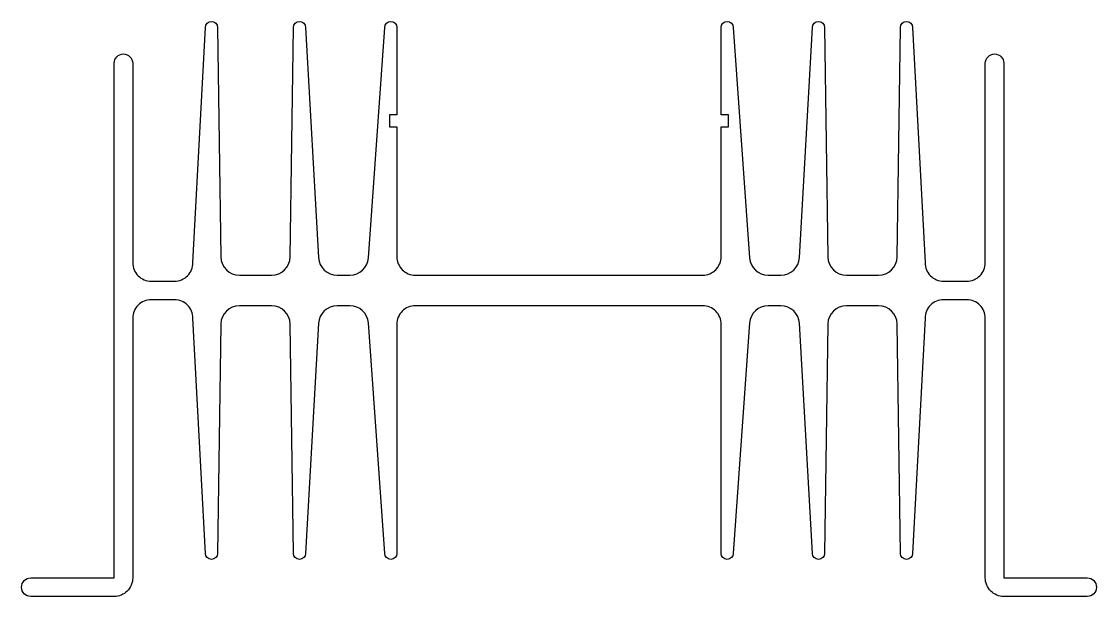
# Model space of a CAD drawing. Extents: x 83 to 199, y 179 to 241.
import ezdxf

# ---------------------------------------------------------------- set-up
doc = ezdxf.new("R2010")
doc.units = 0
doc.layers.add('ANA', color=220, linetype='CONTINUOUS')

msp = doc.modelspace()

# ---------------------------------------------------------------- linework, layer by layer
at = {"layer": 'ANA', "color": 0}
msp.add_lwpolyline([(118.55, 209.98), (117.17, 209.98, 0.397748), (115.17, 208.09), (113.77, 183.28, -1), (112.47, 183.28), (112.11, 208.01, 0.409922), (110.11, 209.98), (106.63, 209.98, 0.409922), (104.63, 208.01), (104.27, 183.28, -1), (102.97, 183.28), (101.62, 208.63, 0.414214), (99.62, 210.63), (97.12, 210.63, 0.414214), (95.12, 208.63), (95.12, 180.63, -0.414214), (93.12, 178.63), (84.12, 178.63, -0.414214), (83.12, 179.63), (83.12, 179.63, -0.414214), (84.12, 180.63), (93.12, 180.63), (93.12, 236.13, -1), (95.12, 236.13), (95.12, 214.63, 0.414214), (97.12, 212.63), (99.62, 212.63, 0.414214), (101.62, 214.63), (102.97, 239.98, -1), (104.27, 239.98), (104.63, 215.25, 0.409922), (106.63, 213.28), (110.11, 213.28, 0.409922), (112.11, 215.25), (112.47, 239.98, -1), (113.77, 239.98), (115.17, 215.17, 0.397748), (117.17, 213.28), (118.55, 213.28, 0.393522), (120.55, 215.14), (122.32, 239.98, -1), (123.62, 239.98), (123.62, 230.58), (122.82, 230.58), (122.82, 229.28), (123.62, 229.28), (123.62, 215.28, 0.414214), (125.62, 213.28), (156.62, 213.28, 0.414214), (158.62, 215.28), (158.62, 229.28), (159.42, 229.28), (159.42, 230.58), (158.62, 230.58), (158.62, 239.98, -1), (159.92, 239.98), (161.69, 215.14, 0.393522), (163.69, 213.28), (165.07, 213.28, 0.397748), (167.07, 215.17), (168.47, 239.98, -1), (169.77, 239.98), (170.13, 215.25, 0.409922), (172.13, 213.28), (175.61, 213.28, 0.409922), (177.61, 215.25), (177.97, 239.98, -1), (179.27, 239.98), (180.62, 214.63, 0.414214), (182.62, 212.63), (185.12, 212.63, 0.414214), (187.12, 214.63), (187.12, 236.13, -1), (189.12, 236.13), (189.12, 180.63), (198.12, 180.63, -0.414214), (199.12, 179.63, -0.414214), (198.12, 178.63), (189.12, 178.63, -0.414214), (187.12, 180.63), (187.12, 208.63, 0.414214), (185.12, 210.63), (182.62, 210.63, 0.414214), (180.62, 208.63), (179.27, 183.28, -1), (177.97, 183.28), (177.61, 208.01, 0.409922), (175.61, 209.98), (172.13, 209.98, 0.409922), (170.13, 208.01), (169.77, 183.28, -1), (168.47, 183.28), (167.07, 208.09, 0.397748), (165.07, 209.98), (163.69, 209.98, 0.393522), (161.69, 208.12), (159.92, 183.28, -1), (158.62, 183.28), (158.62, 207.98, 0.414214), (156.62, 209.98), (125.62, 209.98, 0.414214), (123.62, 207.98), (123.62, 183.28, -1), (122.32, 183.28), (120.55, 208.12, 0.393522)], format="xyb", close=True, dxfattribs=at)

doc.saveas('drawing.dxf')
